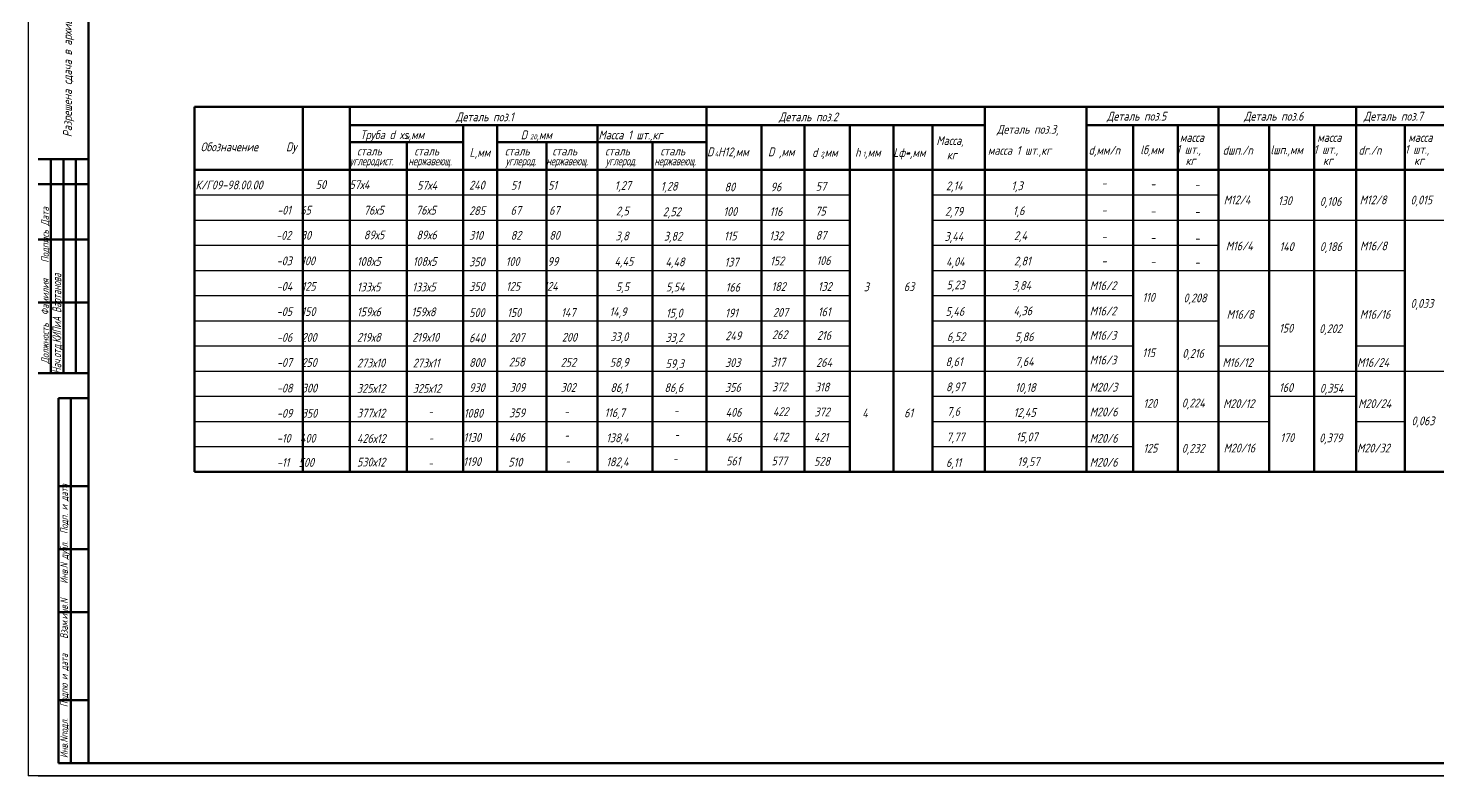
# Model space of a CAD drawing. Header units: millimetres. Extents: x 138 to 6596, y 111 to 3335.
# Drawn here: x 2186.3 to 2466.5, y 407.7 to 556.2 of the extents above; entities that cross this region are included whole.
import ezdxf

# ---------------------------------------------------------------- set-up
doc = ezdxf.new("R2010")
doc.units = ezdxf.units.MM
doc.header["$LTSCALE"] = 0.5
doc.header["$MEASUREMENT"] = 0
doc.styles.add('ROMANC', font='romanc', dxfattribs={"width": 0.8, "oblique": 15, "height": 3.5})
doc.styles.get("Standard").update_dxf_attribs({"font": 'romand.shx', "width": 0.8, "oblique": 15, "height": 3.5})

msp = doc.modelspace()

# ---------------------------------------------------------------- linework, layer by layer
at = {"linetype": 'Continuous', "lineweight": 25}
msp.add_line((2186.3466, 704.7306), (2186.3466, 407.7306), dxfattribs=at)
at = {"lineweight": 50}
for p, q in [((2198.3466, 702.2306), (2198.3466, 410.2306)), ((2219.406, 540.6267), (2219.406, 468.1267)), ((2219.406, 540.6267), (2492.4729, 540.6267)), ((2240.9044, 540.6267), (2240.9044, 468.1267)), ((2250.2665, 540.6267), (2250.2665, 468.1267)), ((2321.1741, 540.6267), (2321.1741, 468.1267)), ((2376.447, 540.6267), (2376.447, 468.1267)), ((2396.6597, 540.6267), (2396.6597, 468.1267)), ((2422.8786, 540.6267), (2422.8786, 468.1267)), ((2450.2541, 540.6267), (2450.2541, 468.1267)), ((2250.2665, 536.9992), (2376.447, 536.9992)), ((2272.7878, 536.9992), (2272.7878, 468.1267)), ((2279.5364, 536.9992), (2279.5364, 468.1267)), ((2299.516, 536.9992), (2299.516, 468.1267)), ((2332.0622, 536.9992), (2332.0622, 468.1267)), ((2340.5957, 536.9992), (2340.5957, 468.1267)), ((2349.6603, 536.9992), (2349.6603, 468.1267)), ((2358.3015, 536.9992), (2358.3015, 468.1267)), ((2366.0787, 536.8005), (2366.0787, 468.1267)), ((2396.6597, 536.9992), (2468.8665, 536.9992)), ((2405.9181, 536.9992), (2405.9181, 468.1267)), ((2414.8479, 536.9992), (2414.8479, 468.1267)), ((2432.995, 536.9992), (2432.995, 468.1267)), ((2441.9249, 536.9992), (2441.9249, 468.1267)), ((2459.9367, 536.9992), (2459.9367, 468.1267)), ((2250.2665, 533.565), (2272.7878, 533.565)), ((2261.6006, 533.565), (2261.6006, 468.1267)), ((2279.5364, 533.565), (2321.1741, 533.565)), ((2289.3777, 533.5625), (2289.3777, 468.1267)), ((2310.4358, 533.5537), (2310.4358, 468.1267)), ((2188.3466, 530.241), (2198.3466, 530.241)), ((2190.8466, 530.241), (2190.8466, 487.741)), ((2193.3466, 530.241), (2193.3466, 487.741)), ((2195.8466, 530.241), (2195.8466, 487.741)), ((2219.406, 528.1267), (2492.4729, 528.1267)), ((2188.3466, 525.241), (2198.3466, 525.241)), ((2188.3466, 514.241), (2198.3466, 514.241)), ((2188.3466, 501.741), (2191.0419, 501.741)), ((2190.8466, 501.741), (2198.3466, 501.741)), ((2188.3466, 487.741), (2198.3466, 487.741)), ((2192.3466, 482.741), (2192.3466, 410.2306)), ((2192.3466, 482.741), (2198.3466, 482.741)), ((2194.8466, 482.741), (2194.8466, 410.2306)), ((2492.4729, 468.1267), (2219.406, 468.1267)), ((2192.3466, 465.241), (2198.3466, 465.241)), ((2192.3466, 452.741), (2198.3466, 452.741)), ((2192.3466, 440.241), (2198.3466, 440.241)), ((2192.3466, 422.741), (2198.3466, 422.741)), ((2192.3466, 410.2306), (2606.3466, 410.2306))]:
    msp.add_line(p, q, dxfattribs=at)
for p, q in [((2251.3078, 533.565), (2251.3078, 533.565)), ((2279.5364, 533.565), (2283.4555, 533.565)), ((2219.406, 523.1267), (2349.6603, 523.1267)), ((2366.0787, 523.1267), (2414.8479, 523.1267)), ((2414.8479, 523.1267), (2422.8786, 523.1267)), ((2219.406, 518.1267), (2349.6603, 518.1267)), ((2366.0787, 518.1267), (2492.4729, 518.1267)), ((2219.406, 513.1267), (2349.6603, 513.1267)), ((2366.0787, 513.1267), (2414.8479, 513.1267)), ((2414.8479, 513.1267), (2422.8786, 513.1267)), ((2219.406, 508.1267), (2349.6603, 508.1267)), ((2366.0787, 508.1267), (2459.9367, 508.1267)), ((2219.406, 503.1267), (2349.6603, 503.1267)), ((2366.0787, 503.1267), (2405.9181, 503.1267)), ((2219.406, 498.1267), (2349.6603, 498.1267)), ((2366.0787, 498.1267), (2422.8786, 498.1267)), ((2219.406, 493.1267), (2349.6603, 493.1267)), ((2366.0787, 493.1267), (2405.9181, 493.1267)), ((2422.8786, 493.1267), (2432.995, 493.1267)), ((2450.2541, 493.1267), (2459.9367, 493.1267)), ((2219.406, 488.1267), (2492.4729, 488.1267)), ((2219.406, 483.1267), (2349.6603, 483.1267)), ((2366.0787, 483.1267), (2405.9181, 483.1267)), ((2432.995, 483.1267), (2450.2541, 483.1267)), ((2219.406, 478.1267), (2349.6603, 478.1267)), ((2366.0787, 478.1267), (2432.995, 478.1267)), ((2450.2541, 478.1267), (2459.9367, 478.1267)), ((2219.406, 473.1267), (2349.6603, 473.1267)), ((2366.0787, 473.1267), (2405.9181, 473.1267)), ((2188.3466, 407.7306), (2608.8466, 407.7306))]:
    msp.add_line(p, q)
at = {"color": 4}
msp.add_line((2608.8466, 407.7306), (2186.3466, 407.7306), dxfattribs=at)
at = {"const_width": 0.2461}
msp.add_lwpolyline([(2250.0477, 410.0859), (2250.0477, 410.0859)], dxfattribs=at)

# ---------------------------------------------------------------- texts
at = {"linetype": 'Continuous', "lineweight": 25, "oblique": 15}
for s, width, p in [('Разрешена сдача в архив:         Н.П.Аняйкина', 0.8, (2195.0248, 534.5786)), ('Нач.отд.КИПиА Вартанова', 0.65, (2192.9038, 487.6048))]:
    msp.add_text(s, height=1.75, rotation=90, dxfattribs=dict(at, width=width)).set_placement(p)
for s, height, width, p in [('Деталь поз.1', 1.75, 0.8, (2271.3527, 537.7396)), ('Деталь поз.2', 1.75, 0.8, (2335.5369, 537.7396)), ('Деталь поз.5', 1.75, 0.8, (2400.7247, 537.8743)), ('Деталь поз.6', 1.75, 0.8, (2427.9704, 537.8743)), ('Деталь поз.7', 1.75, 0.8, (2451.7739, 537.8727)), ('Труба d хs,мм', 1.75, 0.8, (2252.3491, 534.191)), ('D  ,мм', 1.75, 0.8, (2284.2395, 534.1641)), ('20', 1, 0.8, (2286.0776, 534.1696)), ('Масса 1 шт.,кг', 1.75, 0.8, (2299.6872, 534.1533)), ('Деталь поз.3,', 1.75, 0.8, (2378.8702, 535.2704)), ('Обозначение      Dу', 1.75, 0.8, (2220.6199, 531.7851)), ('н', 1, 0.8, (2261.3048, 534.1799)), ('L,мм', 1.75, 0.8, (2274.0497, 530.6983)), ('D Н12,мм', 1.75, 0.8, (2321.2636, 530.7957)), ('D ,мм', 1.75, 0.8, (2333.3858, 530.7957)), ('d ,мм', 1.75, 0.8, (2342.1344, 530.6706)), ('h ,мм', 1.75, 0.8, (2350.6783, 530.6895)), ('Lф*,мм', 1.75, 0.8, (2358.2738, 530.6576)), ('Масса,', 1.75, 0.8, (2366.8371, 533.039)), ('масса 1 шт.,кг', 1.75, 0.8, (2377.0693, 531.0786)), ('d,мм/n', 1.75, 0.8, (2397.0883, 531.1188)), ('lб,мм', 1.75, 0.8, (2407.3591, 531.197)), ('1 шт.,', 1.75, 0.8, (2414.5393, 531.2845)), ('масса', 1.75, 0.8, (2415.2311, 533.6547)), ('dшп./n', 1.75, 0.8, (2423.7391, 531.1188)), ('lшп.,мм', 1.75, 0.8, (2433.2201, 531.197)), ('1 шт.,', 1.75, 0.8, (2441.8439, 531.2845)), ('масса', 1.75, 0.8, (2442.5357, 533.6547)), ('dг./n', 1.75, 0.8, (2450.724, 531.1188)), ('1 шт.,', 1.75, 0.8, (2459.9385, 531.2845)), ('масса', 1.75, 0.8, (2460.6303, 533.6547)), ('углеродист.', 1.75, 0.65, (2250.2805, 528.9851)), ('сталь', 1.75, 0.8, (2251.7052, 530.9511)), ('нержавеющ.', 1.75, 0.65, (2261.8918, 528.9851)), ('сталь', 1.75, 0.8, (2263.091, 530.9511)), ('углерод.', 1.75, 0.65, (2281.2102, 528.9851)), ('сталь', 1.75, 0.8, (2281.0925, 530.9511)), ('нержавеющ.', 1.75, 0.6, (2289.3307, 528.9851)), ('сталь', 1.75, 0.8, (2290.53, 530.9511)), ('углерод.', 1.75, 0.65, (2301.1217, 528.9851)), ('сталь', 1.75, 0.8, (2301.004, 530.9511)), ('нержавеющ.', 1.75, 0.6, (2310.7949, 528.9851)), ('сталь', 1.75, 0.8, (2311.9942, 530.9511)), ('4', 1, 0.8, (2322.7804, 530.7515)), ('2', 1, 0.8, (2343.8032, 530.7035)), ('1', 1, 0.8, (2352.209, 530.7035)), ('кг', 1.75, 0.8, (2368.9163, 530.1824)), ('кг', 1.75, 0.8, (2416.3678, 529.0623)), ('кг', 1.75, 0.8, (2443.6724, 529.0623)), ('кг', 1.75, 0.8, (2461.767, 529.0623)), ('К/Г09-98.00.00', 1.75, 0.8, (2219.5947, 524.2202)), ('50     57х4', 1.75, 0.8, (2243.4763, 524.2859)), ('57х4', 1.75, 0.8, (2263.6292, 524.1494)), ('240', 1.75, 0.8, (2273.9727, 524.1837)), ('51      51', 1.75, 0.8, (2282.2973, 524.1435)), ('1,27', 1.75, 0.8, (2302.9026, 524.1111)), ('1,28', 1.75, 0.8, (2312.057, 523.959)), ('80', 1.75, 0.8, (2324.7315, 523.8017)), ('96', 1.75, 0.8, (2333.8873, 523.8245)), ('57', 1.75, 0.8, (2342.8529, 523.9476)), ('2,14', 1.75, 0.8, (2368.7534, 524.0426)), ('1,3', 1.75, 0.8, (2381.7474, 524.0517)), ('-', 1.75, 0.8, (2399.6492, 524.6051)), ('-', 1.75, 0.8, (2409.3477, 524.4289)), ('-', 1.75, 0.8, (2418.1236, 524.3165)), ('М12/4', 1.75, 0.8, (2423.9451, 521.2537)), ('130', 1.75, 0.8, (2434.7325, 521.0824)), ('0,106', 1.75, 0.8, (2443.0381, 520.9359)), ('М12/8', 1.75, 0.8, (2450.9707, 521.2537)), ('0,015', 1.75, 0.8, (2461.0608, 521.2224)), ('-01  65', 1.75, 0.8, (2235.8359, 519.2007)), ('76х5', 1.75, 0.8, (2253.0509, 519.2004)), ('76х5', 1.75, 0.8, (2263.4225, 519.2004)), ('285', 1.75, 0.8, (2273.9727, 519.1027)), ('67      67', 1.75, 0.8, (2282.2178, 519.1679)), ('2,5', 1.75, 0.8, (2303.1433, 519.0447)), ('2,52', 1.75, 0.8, (2312.4711, 518.8901)), ('100', 1.75, 0.8, (2324.5053, 518.9405)), ('116', 1.75, 0.8, (2333.7023, 518.9249)), ('75', 1.75, 0.8, (2342.7675, 519.0024)), ('2,79', 1.75, 0.8, (2368.5578, 518.9622)), ('1,6', 1.75, 0.8, (2382.0452, 519.0971)), ('-', 1.75, 0.8, (2399.6492, 519.2158)), ('-', 1.75, 0.8, (2409.3477, 519.0396)), ('-', 1.75, 0.8, (2418.1236, 518.9272)), ('-02  80', 1.75, 0.8, (2235.6139, 514.1946)), ('89х5', 1.75, 0.8, (2253.0509, 514.2859)), ('89х6', 1.75, 0.8, (2263.4927, 514.2859)), ('310', 1.75, 0.8, (2273.9727, 514.2055)), ('82      80', 1.75, 0.8, (2282.2326, 514.2104)), ('3,8', 1.75, 0.8, (2303.0437, 514.088)), ('3,82', 1.75, 0.8, (2312.6782, 514.0281)), ('115', 1.75, 0.8, (2324.6184, 514.0792)), ('132', 1.75, 0.8, (2333.6098, 514.1177)), ('87', 1.75, 0.8, (2342.8529, 514.2278)), ('3,44', 1.75, 0.8, (2368.4601, 513.9796)), ('2,4', 1.75, 0.8, (2382.2571, 514.143)), ('-', 1.75, 0.8, (2399.6492, 513.9264)), ('-', 1.75, 0.8, (2409.3477, 513.7502)), ('-', 1.75, 0.8, (2418.1236, 513.6377)), ('М16/4', 1.75, 0.8, (2424.3669, 512.11)), ('140', 1.75, 0.8, (2435.0233, 511.9743)), ('0,186', 1.75, 0.8, (2443.0381, 511.9672)), ('М16/8', 1.75, 0.8, (2451.0198, 512.11)), ('-03  100', 1.75, 0.8, (2235.7291, 509.1428)), ('108х5', 1.75, 0.8, (2251.6858, 509.0187)), ('108х5', 1.75, 0.8, (2262.7833, 509.0187)), ('350', 1.75, 0.8, (2273.9727, 508.9457)), ('100      99', 1.75, 0.8, (2281.2479, 509.0201)), ('4,45', 1.75, 0.8, (2302.8602, 509.0436)), ('4,48', 1.75, 0.8, (2312.9889, 508.9327)), ('137', 1.75, 0.8, (2324.7315, 508.8788)), ('152', 1.75, 0.8, (2333.7948, 509.1257)), ('106', 1.75, 0.8, (2343.0235, 509.1973)), ('4,04', 1.75, 0.8, (2368.7534, 508.9565)), ('2,81', 1.75, 0.8, (2382.2571, 509.0982)), ('-', 1.75, 0.8, (2399.6492, 509.1359)), ('-', 1.75, 0.8, (2409.3477, 508.9597)), ('-', 1.75, 0.8, (2418.1236, 508.8473)), ('-04  125', 1.75, 0.8, (2235.7291, 504.0673)), ('133х5', 1.75, 0.8, (2251.6858, 503.943)), ('133х5', 1.75, 0.8, (2262.6657, 503.943)), ('350', 1.75, 0.8, (2273.9727, 504.0266)), ('125     124', 1.75, 0.8, (2281.3226, 504.0833)), ('5,5', 1.75, 0.8, (2303.1355, 503.9991)), ('5,54', 1.75, 0.8, (2313.0962, 503.9496)), ('166', 1.75, 0.8, (2324.9578, 503.9045)), ('182', 1.75, 0.8, (2334.0724, 504.0412)), ('132', 1.75, 0.8, (2343.2827, 504.0487)), ('3', 1.75, 0.8, (2352.4178, 503.9719)), ('63', 1.75, 0.8, (2360.3677, 504.0243)), ('5,23', 1.75, 0.8, (2368.8512, 504.3646)), ('3,84', 1.75, 0.8, (2381.929, 504.256)), ('М16/2', 1.75, 0.8, (2397.3157, 504.2119)), ('110', 1.75, 0.8, (2407.7897, 501.8943)), ('0,208', 1.75, 0.8, (2415.9366, 501.7667)), ('0,033', 1.75, 0.8, (2461.0608, 500.6856)), ('-05  150', 1.75, 0.8, (2235.7291, 499.0664)), ('159х6', 1.75, 0.8, (2251.6858, 499.0089)), ('159х8', 1.75, 0.8, (2262.5096, 499.0089)), ('500', 1.75, 0.8, (2273.9727, 498.859)), ('150', 1.75, 0.8, (2281.5265, 498.8774)), ('147', 1.75, 0.8, (2292.2582, 498.8774)), ('14,9', 1.75, 0.8, (2301.867, 499.0241)), ('15,0', 1.75, 0.8, (2313.1022, 498.7643)), ('191', 1.75, 0.8, (2324.8469, 498.7836)), ('207', 1.75, 0.8, (2334.3527, 498.9162)), ('161', 1.75, 0.8, (2343.2827, 499.0182)), ('5,46', 1.75, 0.8, (2368.6556, 499.0888)), ('4,36', 1.75, 0.8, (2382.1733, 499.2112)), ('М16/2', 1.75, 0.8, (2397.3157, 499.1828)), ('М16/8', 1.75, 0.8, (2424.5187, 498.5106)), ('М16/16', 1.75, 0.8, (2450.9852, 498.5106)), ('249', 1.75, 0.8, (2324.8924, 494.2564)), ('262', 1.75, 0.8, (2334.1677, 494.4788)), ('216', 1.75, 0.8, (2343.112, 494.3288)), ('М16/3', 1.75, 0.8, (2397.3157, 494.3334)), ('150', 1.75, 0.8, (2434.9448, 495.7646)), ('0,202', 1.75, 0.8, (2442.915, 495.663)), ('-06  200', 1.75, 0.8, (2235.767, 493.9455)), ('219х8', 1.75, 0.8, (2251.6858, 493.953)), ('219х10', 1.75, 0.8, (2262.6657, 493.953)), ('640', 1.75, 0.8, (2273.9727, 493.8405)), ('207', 1.75, 0.8, (2281.9512, 493.893)), ('200', 1.75, 0.8, (2292.4088, 493.9704)), ('33,0', 1.75, 0.8, (2302.0465, 494.0626)), ('33,2', 1.75, 0.8, (2312.9981, 493.8966)), ('6,52', 1.75, 0.8, (2368.9485, 494.0776)), ('5,86', 1.75, 0.8, (2382.4213, 494.06)), ('-07  250', 1.75, 0.8, (2235.767, 488.9447)), ('273х10', 1.75, 0.8, (2251.6858, 488.8437)), ('273х11', 1.75, 0.8, (2262.7756, 488.8437)), ('800', 1.75, 0.8, (2273.9727, 488.9496)), ('258', 1.75, 0.8, (2281.8571, 489.0407)), ('252', 1.75, 0.8, (2292.1656, 488.9814)), ('58,9', 1.75, 0.8, (2301.9302, 488.9771)), ('59,3', 1.75, 0.8, (2312.9998, 488.7112)), ('303', 1.75, 0.8, (2324.8346, 488.9314)), ('317', 1.75, 0.8, (2333.9826, 489.0246)), ('264', 1.75, 0.8, (2342.9414, 488.9573)), ('8,61', 1.75, 0.8, (2368.6551, 489.095)), ('7,64', 1.75, 0.8, (2382.4938, 489.1301)), ('М16/3', 1.75, 0.8, (2397.3157, 489.4521)), ('115', 1.75, 0.8, (2407.7562, 490.8884)), ('0,216', 1.75, 0.8, (2415.7116, 490.7492)), ('М16/12', 1.75, 0.8, (2423.6904, 488.9528)), ('М16/24', 1.75, 0.8, (2450.4364, 488.9528)), ('-08  300', 1.75, 0.8, (2235.767, 483.8606)), ('325х12', 1.75, 0.8, (2251.6858, 483.8034)), ('325х12', 1.75, 0.8, (2262.7756, 483.8034)), ('930', 1.75, 0.8, (2273.9727, 483.9617)), ('309', 1.75, 0.8, (2282.0122, 483.9973)), ('302', 1.75, 0.8, (2292.1459, 483.9973)), ('86,1', 1.75, 0.8, (2302.0459, 483.9682)), ('86,6', 1.75, 0.8, (2312.7927, 483.9527)), ('356', 1.75, 0.8, (2324.8328, 483.9924)), ('372', 1.75, 0.8, (2334.1665, 484.1015)), ('318', 1.75, 0.8, (2342.6878, 484.0692)), ('8,97', 1.75, 0.8, (2368.7529, 484.1123)), ('10,18', 1.75, 0.8, (2382.4938, 483.9828)), ('М20/3', 1.75, 0.8, (2397.3157, 484.0513)), ('160', 1.75, 0.8, (2434.9291, 483.9808)), ('0,354', 1.75, 0.8, (2443.04, 483.8384)), ('120', 1.75, 0.8, (2407.9752, 480.8223)), ('0,224', 1.75, 0.8, (2415.5991, 480.9106)), ('М20/12', 1.75, 0.8, (2423.8164, 480.7748)), ('М20/24', 1.75, 0.8, (2450.6583, 480.7748)), ('-09  350', 1.75, 0.8, (2235.767, 478.8598)), ('377х12', 1.75, 0.8, (2251.6858, 478.9012)), ('1080', 1.75, 0.8, (2272.9207, 478.8782)), ('359', 1.75, 0.8, (2281.9148, 478.9453)), ('116,7', 1.75, 0.8, (2300.884, 478.9758)), ('406', 1.75, 0.8, (2324.9441, 479.0571)), ('422', 1.75, 0.8, (2334.3515, 479.2019)), ('372', 1.75, 0.8, (2342.6025, 479.124)), ('4', 1.75, 0.8, (2352.0935, 478.8975)), ('61', 1.75, 0.8, (2360.4286, 478.937)), ('7,6', 1.75, 0.8, (2368.9485, 479.2273)), ('12,45', 1.75, 0.8, (2382.2024, 479.0325)), ('М20/6', 1.75, 0.8, (2397.3157, 479.1337)), ('0,063', 1.75, 0.8, (2461.2466, 477.3544)), ('-10  400', 1.75, 0.8, (2235.767, 473.9099)), ('426х12', 1.75, 0.8, (2251.6858, 473.8609)), ('1130', 1.75, 0.8, (2272.8524, 474.0584)), ('406', 1.75, 0.8, (2281.9289, 474.0944)), ('138,4', 1.75, 0.8, (2301.2326, 473.9833)), ('456', 1.75, 0.8, (2324.9406, 474.016)), ('472', 1.75, 0.8, (2334.259, 474.1174)), ('421', 1.75, 0.8, (2342.5172, 474.0935)), ('7,77', 1.75, 0.8, (2368.8507, 474.147)), ('15,07', 1.75, 0.8, (2382.6378, 474.1752)), ('М20/6', 1.75, 0.8, (2397.3157, 473.8882)), ('125', 1.75, 0.8, (2407.9752, 471.9233)), ('0,232', 1.75, 0.8, (2415.5991, 471.9079)), ('М20/16', 1.75, 0.8, (2423.9145, 471.9523)), ('170', 1.75, 0.8, (2435.1849, 474.0118)), ('0,379', 1.75, 0.8, (2442.9118, 473.9728)), ('М20/32', 1.75, 0.8, (2450.4419, 471.9523)), ('-11  500', 1.75, 0.8, (2235.767, 469.093)), ('530х12', 1.75, 0.8, (2251.6858, 469.1659)), ('1190', 1.75, 0.8, (2272.7997, 469.2638)), ('510', 1.75, 0.8, (2281.7586, 469.1555)), ('182,4', 1.75, 0.8, (2301.2326, 469.2231)), ('561', 1.75, 0.8, (2325.0414, 469.3793)), ('577', 1.75, 0.8, (2334.074, 469.4027)), ('528', 1.75, 0.8, (2342.5172, 469.3188)), ('6,11', 1.75, 0.8, (2368.7529, 469.0666)), ('19,57', 1.75, 0.8, (2382.928, 469.2454)), ('М20/6', 1.75, 0.8, (2397.3157, 469.1345))]:
    msp.add_text(s, height=height, dxfattribs=dict(at, width=width)).set_placement(p)
at = {"style": 'ROMANC', "oblique": 15, "width": 0.8}
for p in [(2265.8803, 479.3074), (2292.934, 479.3517), (2314.6915, 479.4667), (2265.9781, 474.013), (2292.934, 474.5948), (2314.8141, 474.7292), (2314.494, 469.9916), (2265.8711, 469.0807), (2293.1244, 469.4573)]:
    msp.add_text('-', height=1.5, dxfattribs=at).set_placement(p)
at = {"lineweight": 25, "char_height": 1.5, "attachment_point": 1, "rotation": 90}
for s, insert, width in [('Должность  Фамилия    Подпись Дата', (2188.9458, 489.566), 42.606722), ('{\\W0.7; Инв.Nподл.   Подпю и дата    Взам.инв.N    Инв.N дубл.  Подп. и дата}', (2192.7274, 410.5002), 72.14433)]:
    msp.add_mtext(s, dxfattribs=dict(at, insert=insert, width=width))

doc.saveas('drawing.dxf')
